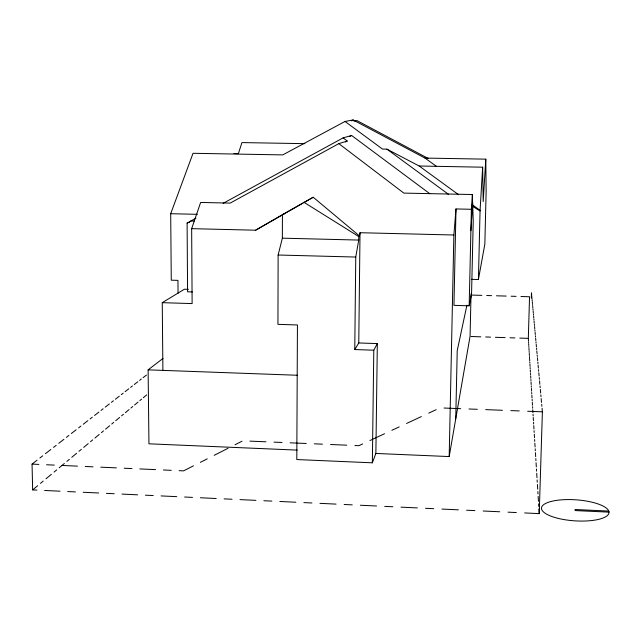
<?xml version="1.0" encoding="UTF-8"?>
<svg xmlns="http://www.w3.org/2000/svg" width="641" height="641" viewBox="0 0 641 641"><rect width="100%" height="100%" fill="white"/><g stroke="black" fill="none" stroke-linecap="round" stroke-linejoin="round"><path stroke-width="0.96" d="M354.761 349.553L355.763 257.049L358.736 240.071L358.776 236.569L359.457 235.92L313.209 197.236L282.425 214.655L282.352 238.172L278.13 255.014L277.946 324.338L297.44 324.963L296.799 459.549L372.349 462.818L375.874 453.451L377.333 343.584L358.768 342.967L354.761 349.553L373.799 350.202L377.333 343.584M358.768 342.967L360.018 232.715L453.876 235.007L455.999 208.95L471.383 209.286L472.353 194.527L403.83 193.101L338.817 143.64L230.175 203.101L200.641 202.452L191.651 228.653L192.124 303.586L162.253 302.672L162.894 370.386M372.349 462.818L373.799 350.202M375.874 453.451L449.189 456.568L453.876 235.007M455.999 208.95L453.948 305.356L469.172 305.813L471.552 294.043L473.234 221.249L472.353 194.527M455.735 418.829L457.225 350.659L466.92 305.188M469.172 305.813L471.383 209.286M471.047 293.77L470.069 336.309L449.189 456.568M471.672 279.324L478.418 279.508L480.053 210.961L482.649 167.189L419.174 166.011L386.924 149.145L382.501 149.073L345.018 121.461L282.769 154.898L193.029 153.295L170.698 213.709L171.267 280.181L177.95 280.373L178.046 293.346M531.317 297.993L531.469 292.777M524.642 512.936L539.225 513.625L542.39 411.81L542.062 408.277M345.018 121.461L353.087 119.939L424.959 158.063L485.79 159.16L483.194 201.57L482.649 167.189M470.895 230.712L472.657 203.574M359.457 235.92L360.05 232.739M478.418 279.508L484.844 244.109L486.142 191.17L485.79 159.16M37.074 460.206L32.05 464.108L32.659 489.908L37.659 485.742M40.479 483.394L43.251 481.079M46 478.787L51.4 474.292M54.052 472.08L56.68 469.893M59.268 467.738L64.372 463.483M66.88 461.4L69.356 459.333M71.808 457.289L76.632 453.275M79.003 451.296L81.351 449.341M83.667 447.41L88.234 443.604M90.485 441.729L92.705 439.878M94.908 438.043L99.243 434.43M101.374 432.659L103.481 430.896M105.573 429.158L109.691 425.728M111.718 424.038L113.721 422.363M115.709 420.712L119.627 417.451M121.55 415.841L123.465 414.254M125.356 412.676L129.081 409.567M130.916 408.037L132.735 406.522M134.538 405.024L138.095 402.059M139.842 400.601L141.581 399.159M143.296 397.724L146.693 394.896M39.894 458.003L42.683 455.831M45.447 453.684L50.863 449.461M53.532 447.394L56.16 445.343M58.764 443.316L63.884 439.333M66.4 437.37L68.883 435.431M71.343 433.516L76.183 429.75M78.563 427.9L80.918 426.065M83.25 424.254L87.833 420.688M90.085 418.926L92.32 417.195M94.523 415.472L98.874 412.091M101.014 410.424L103.129 408.774M105.228 407.139L109.355 403.926M111.39 402.348L113.401 400.777M115.396 399.231L119.322 396.17M121.253 394.664L123.168 393.173M125.067 391.699L128.809 388.791M130.652 387.356L132.471 385.93M134.281 384.528L137.847 381.748M139.602 380.385L141.341 379.031M143.063 377.685L146.469 375.041M297.216 450.11L148.944 443.812L148.119 369.849L163.062 358.383M351.548 120.917L353.087 119.939M162.253 302.672L184.4 289.227L188.398 289.339M192.412 291.943L187.581 291.799L187.108 223.108L195.946 218.164M191.643 228.661L255.623 230.207L284.235 213.677L282.425 214.655M255.623 230.207L302.897 203.141M304.611 202.155L313.209 197.236M345.451 142.006L347.206 141.044L343.135 137.871L223.108 203.349M349.858 136.429L351.605 135.475L429.847 193.742M193.454 465.847L183.558 470.871L179.127 470.67M200.353 462.345L207.259 458.844M214.182 455.326L228.076 448.275M235.039 444.742L242.018 441.192M362.63 443.941L358.88 445.687L354.93 445.527M369.921 440.543L384.536 433.733M391.867 430.319L399.215 426.898M406.57 423.469L421.337 416.586M428.741 413.133L436.16 409.679M187.108 223.108L189.744 222.026M338.817 143.64L347.206 141.044M343.135 137.871L351.605 135.475M353.92 121.125L356.861 120.54L428.244 158.479M190.689 221.033L194.391 220.945M304.868 143.648L241.929 142.59L238.388 153.64L233.909 153.56M170.698 213.709L197.476 214.326M282.352 238.172L358.736 240.071M278.13 255.014L355.763 257.049M472.088 295.084L481.832 295.365M486.711 295.509L491.591 295.653M496.479 295.797L506.254 296.078M511.149 296.222L516.053 296.366M520.957 296.511L529.546 296.759L528.32 338.368L519.779 338.087M471.127 336.501L480.83 336.821M485.686 336.974L490.541 337.134M495.405 337.294L505.14 337.607M510.02 337.767L514.891 337.927M148.119 369.849L297.6 375.265M444.013 408.029L460.647 408.67M468.98 408.99L477.329 409.311M485.686 409.631L502.432 410.28M510.821 410.601L519.226 410.921M527.647 411.25L542.39 411.81M249.918 441.128L265.951 441.801M273.987 442.138L282.032 442.474M290.093 442.811L306.238 443.484M314.322 443.828L322.423 444.165M330.532 444.501L346.789 445.183M32.05 464.108L38.861 464.413M46.569 464.757L54.285 465.102M62.009 465.446L77.489 466.135M85.245 466.488L93.009 466.832M100.789 467.177L116.374 467.874M124.178 468.218L131.998 468.571M139.826 468.924L155.515 469.621M163.375 469.973L171.243 470.326M608.686 511.069L575.033 509.515L575.185 510.573L608.934 512.143M32.659 489.908L36.946 490.109M44.63 490.469L60.022 491.19M67.73 491.551L75.454 491.911M83.186 492.272L98.682 492.993M106.438 493.362L114.21 493.722M121.998 494.091L137.591 494.82M145.403 495.189L153.231 495.549M161.067 495.918L176.764 496.655M184.632 497.023L192.5 497.392M200.393 497.761L216.193 498.498M224.11 498.866L232.042 499.243M239.974 499.611L255.887 500.357M263.86 500.733L271.84 501.102M279.829 501.478L295.846 502.232M303.874 502.6L311.903 502.977M319.947 503.353L336.076 504.114M344.153 504.491L352.238 504.868M360.338 505.244L376.571 506.005M384.704 506.39L392.845 506.767M401.002 507.151L417.339 507.912M425.528 508.297L433.725 508.682M441.937 509.066L458.387 509.835M466.632 510.22L474.885 510.613M483.154 510.997L499.716 511.774M508.017 512.159L516.326 512.552M471.952 205.953L480.053 210.961M303.89 202.252L358.776 236.569M424.959 158.063L436.2 166.139M419.174 166.011L458.515 194.656M472.161 204.591L480.197 210.44M386.924 149.145L448.508 194.335M531.517 293.314L531.669 294.956M531.75 295.789L531.822 296.631M531.902 297.472L532.062 299.187M532.142 300.06L532.222 300.933M532.302 301.815L532.463 303.602M532.551 304.507L532.631 305.42M532.719 306.342L532.887 308.201M532.975 309.146L533.064 310.1M533.152 311.061L533.328 313.008M533.416 313.994L533.512 314.987M533.6 315.989L533.785 318.024M533.881 319.058L533.977 320.099M534.073 321.149L534.265 323.28M534.37 324.354L534.466 325.444M534.57 326.549L534.77 328.777M534.874 329.907L534.979 331.052M535.091 332.198L535.299 334.538M535.411 335.724L535.523 336.926M535.628 338.136L535.852 340.587M535.972 341.837L536.084 343.095M536.205 344.361L536.437 346.941M536.557 348.255L536.677 349.577M536.805 350.915L537.054 353.632M537.174 355.01L537.302 356.404M537.438 357.814L537.695 360.675M537.831 362.125L537.967 363.599M538.103 365.082L538.376 368.102M538.52 369.633L538.664 371.187M538.809 372.758L539.097 375.947M539.249 377.573L539.393 379.216M539.546 380.874L539.858 384.255M540.018 385.97L540.179 387.709M540.339 389.472L540.667 393.053M540.836 394.872L541.004 396.723M541.172 398.59L541.525 402.396M541.701 404.335L541.877 406.29M528.352 338.889L528.472 340.74M528.529 341.677L528.585 342.615M528.649 343.568L528.769 345.491M528.825 346.46L528.889 347.438M528.945 348.432L529.073 350.427M529.137 351.436L529.202 352.454M529.266 353.479L529.394 355.555M529.458 356.604L529.546 357.982M529.586 358.728L529.722 360.891M529.795 361.981L529.859 363.086M529.931 364.192L530.067 366.444M530.139 367.581L530.211 368.727M530.283 369.889L530.428 372.229M530.5 373.415L530.58 374.616M530.652 375.818L530.804 378.262M530.884 379.504L530.956 380.754M531.036 382.012L531.197 384.56M531.277 385.858L531.357 387.156M531.437 388.47L531.605 391.138M531.693 392.492L531.774 393.854M531.862 395.233L532.03 398.021M532.118 399.431L532.206 400.857M532.302 402.3L532.479 405.216M532.575 406.698L532.663 408.197M532.759 409.703L532.951 412.764M533.048 414.318L533.144 415.881M533.24 417.467L533.44 420.672M533.544 422.307L533.649 423.949M533.753 425.616L533.961 428.989M534.065 430.704L534.177 432.427M534.282 434.181L534.506 437.731M534.618 439.526L534.73 441.353M534.842 443.187L535.075 446.929M535.195 448.828L535.315 450.751M535.435 452.69L535.676 456.632M535.804 458.635L535.932 460.663M536.06 462.714L536.317 466.872M536.445 468.996L536.581 471.135M536.717 473.298L536.99 477.705M537.126 479.949L537.27 482.216M537.414 484.508L537.703 489.179M537.855 491.559L537.999 493.963M538.152 496.398L538.464 501.35M538.616 503.882L538.777 506.43M538.937 509.018L539.225 513.625M608.926 511.614L608.317 510.204A33.837 10.528 3.9 0 0 555.098 500.621A33.837 10.528 3.9 0 0 559.184 518.617A33.837 10.528 3.9 0 0 608.95 513L608.926 511.614"/></g></svg>
